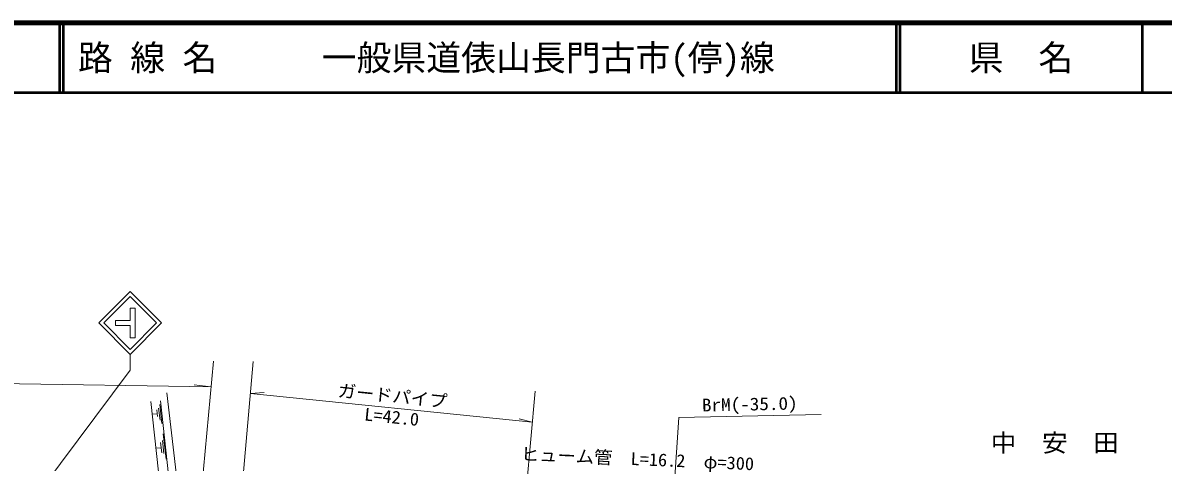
# Model space of a CAD drawing. Units: millimetres, scale not verified. Extents: x 40000 to 680000, y 20000 to 380000.
# Drawn here: x 172466 to 336027, y 317019 to 380000 of the extents above; entities that cross this region are included whole.
import ezdxf
from ezdxf.enums import TextEntityAlignment as Align

# ---------------------------------------------------------------- set-up
doc = ezdxf.new("R2010")
doc.units = ezdxf.units.MM
doc.header["$LTSCALE"] = 1000
for name, color, linetype, lineweight in [('M-STR-HTXT', 7, 'Continuous', 13), ('M-TTL', 2, 'Continuous', 140), ('M-TTL-LINE', 7, 'Continuous', 50), ('M-TTL-TXT', 7, 'Continuous', 13), ('M-WORK', 1, 'Continuous', 13)]:
    doc.layers.add(name, color=color, linetype=linetype, lineweight=lineweight)
doc.styles.add('ＭＳ ゴシック', font='')
doc.styles.get('ＭＳ ゴシック').set_extended_font_data('MS Gothic')

msp = doc.modelspace()

# ---------------------------------------------------------------- linework, layer by layer
at = {"layer": 'M-STR-HTXT'}
for p, q in [((196796, 298969), (199826, 331487)), ((202006, 292201), (205516, 331457)), ((199482, 327798), (139011, 328764)), ((199482, 327798), (197046, 328085)), ((245933, 327213), (242145, 284636)), ((205107, 326886), (207104, 327030)), ((205107, 326886), (245536, 322749)), ((245536, 322749), (243636, 323252)), ((263816, 282962), (266556, 323407)), ((266556, 323407), (286975, 323850))]:
    msp.add_line(p, q, dxfattribs=at)
at = {"layer": 'M-TTL'}
msp.add_line((680000, 380000), (40000, 380000), dxfattribs=at)
at = {"layer": 'M-TTL-LINE'}
for p, q in [((177750, 380000), (177750, 370000)), ((178250, 380000), (178250, 370000)), ((297750, 380000), (297750, 370000)), ((298250, 380000), (298250, 370000)), ((333000, 380000), (333000, 370000)), ((40000, 370000), (680000, 370000))]:
    msp.add_line(p, q, dxfattribs=at)
at = {"layer": 'M-WORK'}
for p, q in [((183370, 336974), (187870, 341474)), ((187870, 341474), (192370, 336974)), ((187870, 332474), (183370, 336974)), ((192370, 336974), (187870, 332474)), ((187870, 330222), (187870, 332474)), ((159716, 292498), (187870, 330222)), ((193739, 299456), (190818, 325715)), ((195477, 295621), (192224, 325810)), ((193117, 326969), (196404, 299078)), ((191741, 323970), (191021, 323890)), ((191679, 324505), (191788, 323556)), ((191946, 324770), (192148, 323022)), ((192113, 325271), (192426, 322553)), ((193015, 317446), (192595, 321083)), ((192303, 319093), (191564, 319010)), ((192219, 319819), (192387, 318367)), ((192484, 320104), (192698, 318252))]:
    msp.add_line(p, q, dxfattribs=at)
for points in [[(184077, 336974), (187870, 340767), (191663, 336974), (187870, 333181)], [(185748, 336621), (187870, 336621), (187870, 334853), (188577, 334853), (188577, 339095), (187870, 339095), (187870, 337328), (185748, 337328)]]:
    msp.add_lwpolyline(points, close=True, dxfattribs=at)

# ---------------------------------------------------------------- texts
at = {"layer": 'M-STR-HTXT', "style": 'ＭＳ ゴシック'}
for s, rotation, width, p in [('ガードパイプ', 354.157, 1.05, (225347, 325066)), ('BrM(-35.0)', 1.241, 1.1, (276760, 323878)), ('\u3000 L=42.0', 354.157, 1.05, (223276, 322262)), ('ヒューム管\u3000L=16.2\u3000φ=300', 357.523, 1.05, (260563, 316033))]:
    msp.add_text(s, height=1833, rotation=rotation, dxfattribs=dict(at, width=width)).set_placement(p, align=Align.BOTTOM_CENTER)
at = {"layer": 'M-STR-HTXT', "style": 'ＭＳ ゴシック', "width": 1.05}
msp.add_text('中\u3000安\u3000田', height=2566, dxfattribs=at).set_placement((320476, 319799), align=Align.MIDDLE_CENTER)
at = {"layer": 'M-TTL-TXT', "style": 'ＭＳ ゴシック'}
msp.add_text('路 線 名      一般県道俵山長門古市(停)線', height=3666, dxfattribs=at).set_placement((180380, 375000), align=Align.MIDDLE_LEFT)
msp.add_text('県\u3000名', height=3666, dxfattribs=at).set_placement((315625, 375000), align=Align.MIDDLE_CENTER)

doc.saveas('drawing.dxf')
